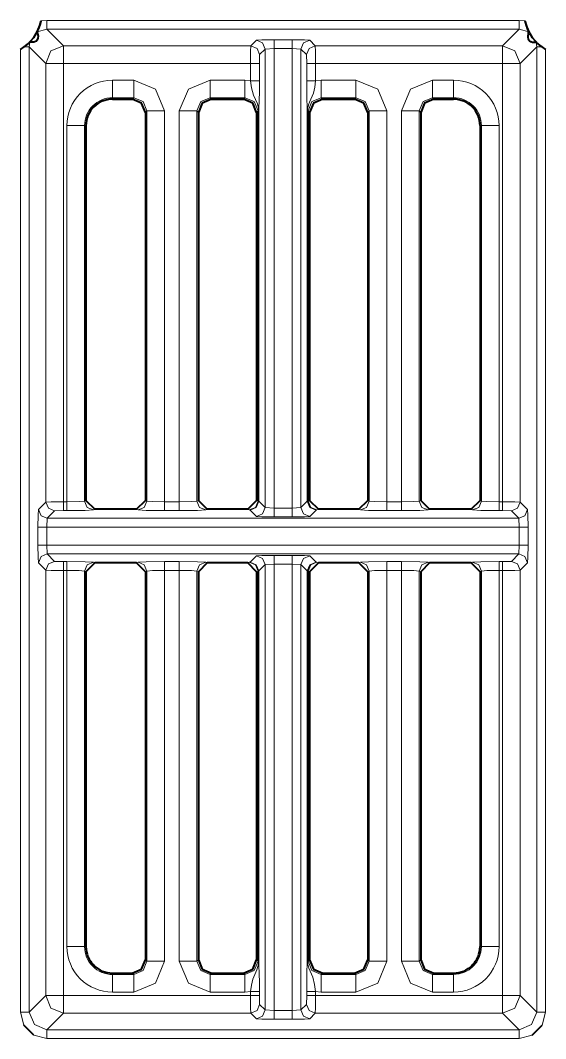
# Model space of a CAD drawing. Header units: millimetres. Extents: x 0 to 2941, y -405 to 1422.
# Drawn here: x 484.1 to 513.9, y 995 to 1052.7 of the extents above; entities that cross this region are included whole.
import ezdxf

# ---------------------------------------------------------------- set-up
doc = ezdxf.new("R2010")
doc.units = ezdxf.units.MM
doc.layers.add('FINE', color=9, linetype='Continuous')
doc.layers.add('OUTLINE', color=7, linetype='Continuous')

msp = doc.modelspace()

# ---------------------------------------------------------------- linework, layer by layer
at = {"layer": 'FINE', "lineweight": 9}
for p, q in [((485.256, 1052.642), (485.579, 1052.678)), ((485.579, 1052.678), (512.354, 1052.678)), ((512.354, 1052.678), (512.677, 1052.642)), ((485.579, 1052.178), (485.04, 1052.02)), ((485.579, 1052.178), (486.523, 1051.234)), ((512.354, 1052.178), (485.579, 1052.178)), ((511.41, 1051.234), (512.354, 1052.178)), ((512.893, 1052.02), (512.354, 1052.178)), ((484.613, 1051.433), (484.579, 1051.178)), ((498.457, 1051.575), (499.483, 1051.575)), ((500.482, 1051.549), (500.797, 1051.234)), ((500.797, 1051.234), (511.41, 1051.234)), ((513.354, 1051.178), (512.41, 1050.234)), ((513.354, 1051.178), (513.321, 1051.433)), ((513.354, 996.453), (513.354, 1051.178)), ((484.08, 996.453), (484.08, 1051.033)), ((497.642, 1050.734), (497.629, 1050.234)), ((497.957, 1051.049), (497.642, 1050.734)), ((498.457, 1051.075), (497.957, 1051.049)), ((497.957, 1025.058), (497.957, 1051.049)), ((498.457, 1051.075), (498.457, 1025.032)), ((499.483, 1051.075), (498.457, 1051.075)), ((499.483, 1025.032), (499.483, 1051.075)), ((499.982, 1051.049), (499.483, 1051.075)), ((500.298, 1050.734), (499.982, 1051.049)), ((500.31, 1050.234), (500.298, 1050.734)), ((513.853, 1051.033), (513.853, 996.453)), ((486.523, 1050.234), (486.523, 1025.386)), ((497.129, 1050.234), (486.523, 1050.234)), ((497.129, 1049.258), (497.129, 1050.234)), ((497.629, 1050.234), (497.629, 1049.258)), ((500.31, 1049.258), (500.31, 1050.234)), ((511.41, 1050.234), (500.81, 1050.234)), ((511.41, 1025.386), (511.41, 1050.234)), ((489.299, 1049.288), (490.502, 1049.288)), ((494.837, 1049.288), (496.802, 1049.288)), ((496.802, 1049.288), (497.129, 1049.258)), ((501.137, 1049.288), (503.102, 1049.288)), ((507.437, 1049.288), (508.635, 1049.288)), ((496.802, 1048.29), (494.837, 1048.29)), ((494.837, 1048.29), (494.919, 1048.208)), ((496.721, 1048.208), (496.802, 1048.29)), ((501.137, 1048.29), (501.219, 1048.208)), ((503.102, 1048.29), (501.137, 1048.29)), ((503.021, 1048.208), (503.102, 1048.29)), ((507.437, 1048.29), (507.519, 1048.208)), ((508.635, 1048.29), (507.437, 1048.29)), ((508.635, 1048.208), (508.635, 1048.29)), ((491.251, 1047.541), (491.17, 1047.459)), ((491.251, 1025.423), (491.251, 1047.541)), ((492.25, 1047.541), (492.25, 1025.386)), ((493.09, 1025.386), (493.09, 1047.541)), ((494.17, 1047.459), (494.088, 1047.541)), ((497.583, 1025.415), (497.583, 1047.541)), ((500.34, 1025.415), (500.34, 1047.541)), ((500.356, 1047.541), (500.356, 1025.415)), ((500.388, 1047.541), (500.388, 1025.423)), ((500.47, 1047.459), (500.388, 1047.541)), ((503.851, 1047.541), (503.77, 1047.459)), ((503.851, 1025.423), (503.851, 1047.541)), ((504.85, 1047.541), (504.85, 1025.386)), ((505.69, 1025.386), (505.69, 1047.541)), ((506.688, 1047.541), (506.688, 1025.423)), ((506.77, 1047.459), (506.688, 1047.541)), ((487.717, 1046.709), (487.717, 1025.423)), ((487.799, 1046.709), (487.717, 1046.709)), ((510.216, 1046.709), (510.135, 1046.709)), ((510.216, 1025.423), (510.216, 1046.709)), ((511.215, 1046.709), (511.215, 1025.386)), ((487.717, 1025.423), (487.799, 1025.464)), ((491.17, 1025.464), (491.251, 1025.423)), ((492.25, 1025.386), (493.09, 1025.386)), ((497.551, 1025.423), (497.583, 1025.415)), ((500.356, 1025.415), (500.388, 1025.423)), ((500.388, 1025.423), (500.47, 1025.464)), ((503.77, 1025.464), (503.851, 1025.423)), ((504.85, 1025.386), (505.69, 1025.386)), ((506.688, 1025.423), (506.77, 1025.464)), ((510.135, 1025.464), (510.216, 1025.423)), ((511.215, 1025.386), (511.41, 1025.386)), ((486.023, 1024.873), (485.603, 1024.453)), ((486.523, 1024.886), (486.023, 1024.873)), ((486.719, 1024.886), (486.523, 1024.886)), ((488.298, 1024.964), (488.216, 1024.923)), ((490.752, 1024.923), (490.67, 1024.964)), ((493.09, 1024.886), (492.25, 1024.886)), ((494.67, 1024.964), (494.588, 1024.923)), ((497.052, 1024.923), (496.97, 1024.964)), ((497.1, 1024.915), (497.052, 1024.923)), ((497.457, 1024.558), (497.1, 1024.915)), ((497.957, 1025.058), (498.457, 1025.032)), ((498.457, 1025.032), (499.483, 1025.032)), ((499.483, 1025.032), (499.982, 1025.058)), ((500.839, 1024.915), (500.482, 1024.558)), ((500.888, 1024.923), (500.839, 1024.915)), ((500.97, 1024.964), (500.888, 1024.923)), ((503.352, 1024.923), (503.27, 1024.964)), ((505.69, 1024.886), (504.85, 1024.886)), ((507.27, 1024.964), (507.187, 1024.923)), ((509.717, 1024.923), (509.635, 1024.964)), ((511.41, 1024.886), (511.215, 1024.886)), ((511.91, 1024.873), (511.41, 1024.886)), ((512.33, 1024.453), (511.91, 1024.873)), ((485.603, 1024.453), (485.578, 1023.953)), ((485.603, 1024.453), (512.33, 1024.453)), ((499.483, 1024.532), (498.457, 1024.532)), ((512.356, 1023.953), (512.33, 1024.453)), ((485.078, 1022.927), (485.078, 1023.953)), ((512.356, 1023.953), (485.578, 1023.953)), ((485.578, 1023.953), (485.578, 1022.927)), ((512.855, 1023.953), (512.855, 1022.927)), ((485.578, 1022.927), (485.603, 1022.428)), ((512.33, 1022.428), (512.356, 1022.927)), ((485.603, 1022.428), (486.023, 1022.008)), ((512.33, 1022.428), (485.603, 1022.428)), ((497.1, 1021.966), (497.457, 1022.323)), ((498.457, 1022.348), (499.483, 1022.348)), ((500.482, 1022.323), (500.839, 1021.966)), ((511.91, 1022.008), (512.33, 1022.428)), ((486.023, 1022.008), (486.523, 1021.995)), ((486.523, 1021.995), (486.719, 1021.995)), ((488.216, 1021.958), (488.298, 1021.917)), ((490.67, 1021.917), (490.752, 1021.958)), ((492.25, 1021.995), (493.09, 1021.995)), ((494.588, 1021.958), (494.67, 1021.917)), ((496.97, 1021.917), (497.052, 1021.958)), ((497.052, 1021.958), (497.1, 1021.966)), ((498.457, 1021.849), (497.957, 1021.823)), ((498.457, 1021.849), (498.457, 996.556)), ((499.483, 1021.849), (498.457, 1021.849)), ((499.483, 996.556), (499.483, 1021.849)), ((499.982, 1021.823), (499.483, 1021.849)), ((500.34, 1021.466), (499.982, 1021.823)), ((499.982, 1021.823), (499.982, 996.582)), ((500.839, 1021.966), (500.888, 1021.958)), ((500.888, 1021.958), (500.97, 1021.917)), ((503.27, 1021.917), (503.352, 1021.958)), ((504.85, 1021.995), (505.69, 1021.995)), ((507.187, 1021.958), (507.27, 1021.917)), ((509.635, 1021.917), (509.717, 1021.958)), ((511.215, 1021.995), (511.41, 1021.995)), ((511.41, 1021.995), (511.91, 1022.008)), ((512.83, 1021.928), (512.41, 1021.508)), ((486.523, 1021.495), (486.523, 997.397)), ((487.799, 1021.417), (487.717, 1021.458)), ((487.717, 1021.458), (487.717, 1000.172)), ((491.251, 1021.458), (491.17, 1021.417)), ((491.251, 999.34), (491.251, 1021.458)), ((492.25, 1021.495), (492.25, 999.34)), ((493.09, 1021.495), (492.25, 1021.495)), ((493.09, 999.34), (493.09, 1021.495)), ((494.17, 1021.417), (494.088, 1021.458)), ((494.088, 1021.458), (494.088, 999.34)), ((500.34, 999.34), (500.34, 1021.466)), ((500.356, 1021.466), (500.356, 999.34)), ((500.388, 1021.458), (500.356, 1021.466)), ((500.47, 1021.417), (500.388, 1021.458)), ((500.388, 1021.458), (500.388, 999.34)), ((503.851, 1021.458), (503.77, 1021.417)), ((503.851, 999.34), (503.851, 1021.458)), ((506.77, 1021.417), (506.688, 1021.458)), ((506.688, 1021.458), (506.688, 999.34)), ((510.216, 1021.458), (510.135, 1021.417)), ((510.216, 1000.172), (510.216, 1021.458)), ((512.41, 1021.508), (512.41, 997.397)), ((487.717, 1000.172), (487.799, 1000.172)), ((510.135, 1000.172), (510.216, 1000.172)), ((491.17, 999.421), (491.251, 999.34)), ((494.088, 999.34), (494.17, 999.421)), ((497.47, 999.421), (497.551, 999.34)), ((500.388, 999.34), (500.47, 999.421)), ((503.77, 999.421), (503.851, 999.34)), ((506.688, 999.34), (506.77, 999.421)), ((490.502, 998.591), (490.421, 998.672)), ((496.802, 998.591), (496.721, 998.672)), ((501.219, 998.672), (501.137, 998.591)), ((503.102, 998.591), (503.021, 998.672)), ((507.519, 998.672), (507.437, 998.591)), ((508.635, 998.591), (508.635, 998.672)), ((501.137, 998.591), (503.102, 998.591)), ((507.437, 998.591), (508.635, 998.591)), ((490.502, 997.592), (489.299, 997.592)), ((496.802, 997.592), (494.837, 997.592)), ((497.129, 997.623), (496.802, 997.592)), ((497.129, 997.397), (497.129, 997.623)), ((500.31, 997.397), (500.31, 997.623)), ((501.137, 997.592), (500.81, 997.623)), ((503.102, 997.592), (501.137, 997.592)), ((508.635, 997.592), (507.437, 997.592)), ((484.579, 996.453), (485.523, 997.397)), ((486.523, 997.397), (497.129, 997.397)), ((497.642, 996.897), (497.957, 996.582)), ((499.982, 996.582), (500.298, 996.897)), ((500.298, 996.897), (500.31, 997.397)), ((512.41, 997.397), (513.354, 996.453)), ((484.268, 995.726), (484.08, 996.453)), ((486.523, 996.397), (485.579, 995.453)), ((497.142, 996.397), (486.523, 996.397)), ((497.457, 996.082), (497.142, 996.397)), ((497.957, 996.582), (498.457, 996.556)), ((498.457, 996.556), (499.483, 996.556)), ((499.483, 996.556), (499.982, 996.582)), ((500.797, 996.397), (500.482, 996.082)), ((511.41, 996.397), (500.797, 996.397)), ((512.354, 995.453), (511.41, 996.397)), ((513.853, 996.453), (513.665, 995.726)), ((499.483, 996.057), (498.457, 996.057)), ((485.579, 995.453), (512.354, 995.453)), ((513.081, 995.141), (512.354, 994.954))]:
    msp.add_line(p, q, dxfattribs=at)
for points in [[(485.579, 1052.678), (485.579, 1052.329), (485.579, 1052.178)], [(512.354, 1052.678), (512.354, 1052.329), (512.354, 1052.178)], [(484.302, 1051.178), (484.501, 1051.178), (484.579, 1051.178)], [(485.523, 1050.234), (484.579, 1051.178), (484.579, 996.453)], [(485.523, 1050.234), (485.816, 1050.941), (486.523, 1051.234)], [(486.523, 1051.234), (497.142, 1051.234), (497.457, 1051.549)], [(486.523, 1051.234), (486.523, 1050.932), (486.523, 1050.234)], [(497.129, 1050.234), (497.133, 1050.932), (497.142, 1051.234)], [(497.642, 1050.734), (497.495, 1051.087), (497.142, 1051.234)], [(497.457, 1051.549), (497.759, 1051.567), (498.457, 1051.575)], [(497.957, 1051.049), (497.81, 1051.403), (497.457, 1051.549)], [(498.457, 1051.075), (498.457, 1051.424), (498.457, 1051.575)], [(499.483, 1051.075), (499.483, 1051.424), (499.483, 1051.575)], [(499.483, 1051.575), (500.18, 1051.567), (500.482, 1051.549)], [(499.982, 1051.049), (500.129, 1051.403), (500.482, 1051.549)], [(500.298, 1050.734), (500.444, 1051.087), (500.797, 1051.234)], [(500.797, 1051.234), (500.806, 1050.932), (500.81, 1050.234)], [(511.41, 1051.234), (512.117, 1050.941), (512.41, 1050.234)], [(511.41, 1051.234), (511.41, 1050.932), (511.41, 1050.234)], [(513.354, 1051.178), (513.432, 1051.178), (513.631, 1051.178)], [(499.982, 1051.049), (499.982, 1025.058), (500.34, 1025.415)], [(485.103, 1024.953), (485.523, 1025.373), (485.523, 1050.234)], [(485.523, 1050.234), (485.825, 1050.234), (486.523, 1050.234)], [(497.629, 1050.234), (497.478, 1050.234), (497.129, 1050.234)], [(500.31, 1050.234), (500.461, 1050.234), (500.81, 1050.234)], [(500.81, 1050.234), (500.81, 1049.258), (501.137, 1049.288)], [(511.41, 1050.234), (512.108, 1050.234), (512.41, 1050.234)], [(512.41, 1050.234), (512.41, 1025.373), (512.83, 1024.953)], [(489.299, 1049.288), (489.299, 1048.6), (489.299, 1048.29)], [(490.502, 1049.288), (490.502, 1048.6), (490.502, 1048.29)], [(490.502, 1049.288), (491.738, 1048.777), (492.25, 1047.541)], [(493.09, 1047.541), (493.601, 1048.777), (494.837, 1049.288)], [(494.837, 1048.29), (494.837, 1048.6), (494.837, 1049.288)], [(496.802, 1048.29), (496.802, 1048.6), (496.802, 1049.288)], [(497.629, 1049.258), (497.478, 1049.258), (497.129, 1049.258)], [(497.583, 1047.541), (497.581, 1047.611), (497.572, 1047.698), (497.512, 1047.937), (497.29, 1048.437), (497.179, 1048.851), (497.129, 1049.258)], [(497.629, 1049.258), (497.626, 1048.666), (497.616, 1048.118), (497.604, 1047.71), (497.6, 1047.602), (497.6, 1047.568), (497.6, 1047.541)], [(500.31, 1049.258), (500.461, 1049.258), (500.81, 1049.258)], [(500.34, 1047.541), (500.34, 1047.553), (500.339, 1047.581), (500.338, 1047.64), (500.336, 1047.689), (500.334, 1047.763), (500.32, 1048.257), (500.313, 1048.728), (500.31, 1049.258)], [(500.81, 1049.258), (500.767, 1048.894), (500.689, 1048.551), (500.465, 1048.033), (500.413, 1047.896), (500.384, 1047.789), (500.361, 1047.644), (500.357, 1047.574), (500.356, 1047.541)], [(501.137, 1048.29), (501.137, 1048.6), (501.137, 1049.288)], [(503.102, 1048.29), (503.102, 1048.6), (503.102, 1049.288)], [(503.102, 1049.288), (504.338, 1048.777), (504.85, 1047.541)], [(505.69, 1047.541), (506.201, 1048.777), (507.437, 1049.288)], [(507.437, 1048.29), (507.437, 1048.6), (507.437, 1049.288)], [(508.635, 1048.29), (508.635, 1048.6), (508.635, 1049.288)], [(490.421, 1048.208), (490.502, 1048.29), (489.299, 1048.29), (489.299, 1048.208)], [(491.251, 1047.541), (491.033, 1048.072), (490.502, 1048.29)], [(494.837, 1048.29), (494.306, 1048.072), (494.088, 1047.541)], [(497.551, 1047.541), (497.333, 1048.072), (496.802, 1048.29)], [(501.137, 1048.29), (500.606, 1048.072), (500.388, 1047.541)], [(503.851, 1047.541), (503.633, 1048.072), (503.102, 1048.29)], [(507.437, 1048.29), (506.906, 1048.072), (506.688, 1047.541)], [(491.251, 1047.541), (491.561, 1047.541), (492.25, 1047.541)], [(493.09, 1047.541), (493.778, 1047.541), (494.088, 1047.541)], [(494.088, 1047.541), (494.088, 1025.423), (494.17, 1025.464)], [(497.47, 1025.464), (497.551, 1025.423), (497.551, 1047.541), (497.47, 1047.459)], [(497.551, 1047.541), (497.562, 1047.541), (497.583, 1047.541)], [(497.6, 1047.541), (497.595, 1047.541), (497.583, 1047.541)], [(497.6, 1047.541), (497.6, 1025.415), (497.957, 1025.058)], [(500.34, 1047.541), (500.344, 1047.541), (500.356, 1047.541)], [(500.356, 1047.541), (500.377, 1047.541), (500.388, 1047.541)], [(503.851, 1047.541), (504.161, 1047.541), (504.85, 1047.541)], [(506.688, 1047.541), (506.378, 1047.541), (505.69, 1047.541)], [(486.523, 1025.386), (486.719, 1025.386), (486.719, 1046.709)], [(486.719, 1046.709), (487.407, 1046.709), (487.717, 1046.709)], [(510.216, 1046.709), (510.526, 1046.709), (511.215, 1046.709)], [(485.523, 1025.373), (485.825, 1025.382), (486.523, 1025.386)], [(486.023, 1024.873), (485.67, 1025.02), (485.523, 1025.373)], [(486.523, 1024.886), (486.523, 1025.037), (486.523, 1025.386)], [(486.719, 1025.386), (487.407, 1025.396), (487.717, 1025.423)], [(486.719, 1024.886), (486.719, 1025.037), (486.719, 1025.386)], [(488.216, 1024.923), (487.864, 1025.07), (487.717, 1025.423)], [(491.251, 1025.423), (491.104, 1025.07), (490.752, 1024.923)], [(491.251, 1025.423), (491.561, 1025.396), (492.25, 1025.386)], [(492.25, 1025.386), (492.25, 1025.037), (492.25, 1024.886)], [(493.09, 1025.386), (493.778, 1025.396), (494.088, 1025.423)], [(493.09, 1025.386), (493.09, 1025.037), (493.09, 1024.886)], [(494.088, 1025.423), (494.235, 1025.07), (494.588, 1024.923)], [(497.052, 1024.923), (497.405, 1025.07), (497.551, 1025.423)], [(497.1, 1024.915), (497.453, 1025.062), (497.6, 1025.415)], [(497.1, 1024.915), (497.44, 1025.063), (497.583, 1025.415)], [(497.583, 1025.415), (497.595, 1025.415), (497.6, 1025.415)], [(500.839, 1024.915), (500.486, 1025.062), (500.34, 1025.415)], [(500.34, 1025.415), (500.344, 1025.415), (500.356, 1025.415)], [(500.839, 1024.915), (500.499, 1025.063), (500.356, 1025.415)], [(500.888, 1024.923), (500.535, 1025.07), (500.388, 1025.423)], [(503.352, 1024.923), (503.704, 1025.07), (503.851, 1025.423)], [(503.851, 1025.423), (504.161, 1025.396), (504.85, 1025.386)], [(504.85, 1024.886), (504.85, 1025.037), (504.85, 1025.386)], [(505.69, 1025.386), (506.378, 1025.396), (506.688, 1025.423)], [(505.69, 1024.886), (505.69, 1025.037), (505.69, 1025.386)], [(507.187, 1024.923), (506.835, 1025.07), (506.688, 1025.423)], [(510.216, 1025.423), (510.07, 1025.07), (509.717, 1024.923)], [(510.216, 1025.423), (510.526, 1025.396), (511.215, 1025.386)], [(511.215, 1025.386), (511.215, 1025.037), (511.215, 1024.886)], [(511.41, 1024.886), (511.41, 1025.037), (511.41, 1025.386)], [(511.41, 1025.386), (512.108, 1025.382), (512.41, 1025.373)], [(511.91, 1024.873), (512.263, 1025.02), (512.41, 1025.373)], [(485.078, 1023.953), (485.085, 1024.651), (485.103, 1024.953)], [(485.603, 1024.453), (485.25, 1024.599), (485.103, 1024.953)], [(488.216, 1024.923), (487.751, 1024.897), (486.719, 1024.886)], [(492.25, 1024.886), (491.217, 1024.897), (490.752, 1024.923)], [(494.588, 1024.923), (494.122, 1024.897), (493.09, 1024.886)], [(497.457, 1024.558), (497.81, 1024.704), (497.957, 1025.058)], [(498.457, 1024.532), (498.457, 1024.683), (498.457, 1025.032)], [(499.483, 1024.532), (499.483, 1024.683), (499.483, 1025.032)], [(500.482, 1024.558), (500.129, 1024.704), (499.982, 1025.058)], [(504.85, 1024.886), (503.817, 1024.897), (503.352, 1024.923)], [(507.187, 1024.923), (506.722, 1024.897), (505.69, 1024.886)], [(511.215, 1024.886), (510.182, 1024.897), (509.717, 1024.923)], [(512.33, 1024.453), (512.683, 1024.599), (512.83, 1024.953)], [(512.83, 1024.953), (512.848, 1024.651), (512.855, 1023.953)], [(498.457, 1024.532), (497.759, 1024.54), (497.457, 1024.558)], [(500.482, 1024.558), (500.18, 1024.54), (499.483, 1024.532)], [(485.578, 1023.953), (485.229, 1023.953), (485.078, 1023.953)], [(485.578, 1022.927), (512.356, 1022.927), (512.356, 1023.953)], [(512.356, 1023.953), (512.704, 1023.953), (512.855, 1023.953)], [(485.578, 1022.927), (485.229, 1022.927), (485.078, 1022.927)], [(485.523, 997.397), (485.523, 1021.508), (485.103, 1021.928), (485.085, 1022.23), (485.078, 1022.927)], [(512.356, 1022.927), (512.704, 1022.927), (512.855, 1022.927)], [(512.855, 1022.927), (512.848, 1022.23), (512.83, 1021.928)], [(485.603, 1022.428), (485.25, 1022.281), (485.103, 1021.928)], [(497.457, 1022.323), (497.759, 1022.341), (498.457, 1022.348)], [(497.957, 1021.823), (497.81, 1022.177), (497.457, 1022.323)], [(498.457, 1021.849), (498.457, 1022.197), (498.457, 1022.348)], [(499.483, 1021.849), (499.483, 1022.197), (499.483, 1022.348)], [(499.483, 1022.348), (500.18, 1022.341), (500.482, 1022.323)], [(499.982, 1021.823), (500.129, 1022.177), (500.482, 1022.323)], [(512.33, 1022.428), (512.683, 1022.281), (512.83, 1021.928)], [(486.023, 1022.008), (485.67, 1021.861), (485.523, 1021.508)], [(486.523, 1021.995), (486.523, 1021.844), (486.523, 1021.495)], [(486.719, 1021.495), (486.719, 1021.844), (486.719, 1021.995)], [(486.719, 1021.995), (487.751, 1021.984), (488.216, 1021.958)], [(487.717, 1021.458), (487.864, 1021.811), (488.216, 1021.958)], [(490.752, 1021.958), (491.217, 1021.984), (492.25, 1021.995)], [(490.752, 1021.958), (491.104, 1021.811), (491.251, 1021.458)], [(492.25, 1021.995), (492.25, 1021.844), (492.25, 1021.495)], [(493.09, 1021.995), (493.09, 1021.844), (493.09, 1021.495)], [(493.09, 1021.995), (494.122, 1021.984), (494.588, 1021.958)], [(494.588, 1021.958), (494.235, 1021.811), (494.088, 1021.458)], [(497.551, 1021.458), (497.405, 1021.811), (497.052, 1021.958)], [(497.6, 1021.466), (497.453, 1021.819), (497.1, 1021.966)], [(497.583, 1021.466), (497.44, 1021.818), (497.1, 1021.966)], [(497.957, 996.582), (497.957, 1021.823), (497.6, 1021.466), (497.6, 999.34)], [(500.34, 1021.466), (500.486, 1021.819), (500.839, 1021.966)], [(500.356, 1021.466), (500.499, 1021.818), (500.839, 1021.966)], [(500.388, 1021.458), (500.535, 1021.811), (500.888, 1021.958)], [(503.352, 1021.958), (503.817, 1021.984), (504.85, 1021.995)], [(503.851, 1021.458), (503.704, 1021.811), (503.352, 1021.958)], [(504.85, 1021.495), (504.85, 1021.844), (504.85, 1021.995)], [(505.69, 1021.495), (505.69, 1021.844), (505.69, 1021.995)], [(505.69, 1021.995), (506.722, 1021.984), (507.187, 1021.958)], [(506.688, 1021.458), (506.835, 1021.811), (507.187, 1021.958)], [(509.717, 1021.958), (510.182, 1021.984), (511.215, 1021.995)], [(509.717, 1021.958), (510.07, 1021.811), (510.216, 1021.458)], [(511.215, 1021.995), (511.215, 1021.844), (511.215, 1021.495)], [(511.41, 1021.995), (511.41, 1021.844), (511.41, 1021.495)], [(511.91, 1022.008), (512.263, 1021.861), (512.41, 1021.508)], [(486.523, 1021.495), (485.825, 1021.499), (485.523, 1021.508)], [(486.719, 1000.172), (486.719, 1021.495), (486.523, 1021.495)], [(487.717, 1021.458), (487.407, 1021.484), (486.719, 1021.495)], [(492.25, 1021.495), (491.561, 1021.484), (491.251, 1021.458)], [(494.088, 1021.458), (493.778, 1021.484), (493.09, 1021.495)], [(497.551, 999.34), (497.551, 1021.458), (497.47, 1021.417)], [(497.583, 999.34), (497.583, 1021.466), (497.551, 1021.458)], [(497.6, 1021.466), (497.595, 1021.466), (497.583, 1021.466)], [(500.356, 1021.466), (500.344, 1021.466), (500.34, 1021.466)], [(504.85, 1021.495), (504.161, 1021.484), (503.851, 1021.458)], [(505.69, 999.34), (505.69, 1021.495), (504.85, 1021.495), (504.85, 999.34)], [(506.688, 1021.458), (506.378, 1021.484), (505.69, 1021.495)], [(511.215, 1021.495), (510.526, 1021.484), (510.216, 1021.458)], [(511.41, 997.397), (511.41, 1021.495), (511.215, 1021.495), (511.215, 1000.172)], [(512.41, 1021.508), (512.108, 1021.499), (511.41, 1021.495)], [(486.719, 1000.172), (487.407, 1000.172), (487.717, 1000.172)], [(511.215, 1000.172), (510.526, 1000.172), (510.216, 1000.172)], [(490.502, 998.591), (491.033, 998.809), (491.251, 999.34)], [(492.25, 999.34), (491.738, 998.104), (490.502, 997.592)], [(491.251, 999.34), (491.561, 999.34), (492.25, 999.34)], [(493.09, 999.34), (493.778, 999.34), (494.088, 999.34)], [(494.837, 997.592), (493.601, 998.104), (493.09, 999.34)], [(494.088, 999.34), (494.306, 998.809), (494.837, 998.591)], [(496.802, 998.591), (497.333, 998.809), (497.551, 999.34)], [(497.129, 997.623), (497.172, 997.987), (497.25, 998.33), (497.475, 998.848), (497.526, 998.985), (497.555, 999.091), (497.578, 999.237), (497.583, 999.307), (497.583, 999.34)], [(497.551, 999.34), (497.562, 999.34), (497.583, 999.34)], [(497.583, 999.34), (497.595, 999.34), (497.6, 999.34)], [(497.6, 999.34), (497.6, 999.327), (497.6, 999.3), (497.601, 999.241), (497.603, 999.192), (497.605, 999.117), (497.62, 998.624), (497.627, 998.153), (497.629, 997.623)], [(500.31, 997.623), (500.313, 998.215), (500.323, 998.763), (500.336, 999.171), (500.339, 999.279), (500.339, 999.313), (500.34, 999.34)], [(500.356, 999.34), (500.344, 999.34), (500.34, 999.34)], [(500.356, 999.34), (500.377, 999.34), (500.388, 999.34)], [(500.356, 999.34), (500.358, 999.27), (500.367, 999.183), (500.427, 998.944), (500.649, 998.443), (500.76, 998.03), (500.81, 997.623)], [(500.388, 999.34), (500.606, 998.809), (501.137, 998.591)], [(503.102, 998.591), (503.633, 998.809), (503.851, 999.34)], [(504.85, 999.34), (504.338, 998.104), (503.102, 997.592)], [(503.851, 999.34), (504.161, 999.34), (504.85, 999.34)], [(505.69, 999.34), (506.378, 999.34), (506.688, 999.34)], [(507.437, 997.592), (506.201, 998.104), (505.69, 999.34)], [(506.688, 999.34), (506.906, 998.809), (507.437, 998.591)], [(489.299, 998.672), (489.299, 998.591), (490.502, 998.591)], [(494.919, 998.672), (494.837, 998.591), (496.802, 998.591)], [(489.299, 998.591), (489.299, 998.281), (489.299, 997.592)], [(490.502, 998.591), (490.502, 998.281), (490.502, 997.592)], [(494.837, 997.592), (494.837, 998.281), (494.837, 998.591)], [(496.802, 997.592), (496.802, 998.281), (496.802, 998.591)], [(501.137, 997.592), (501.137, 998.281), (501.137, 998.591)], [(503.102, 997.592), (503.102, 998.281), (503.102, 998.591)], [(507.437, 997.592), (507.437, 998.281), (507.437, 998.591)], [(508.635, 997.592), (508.635, 998.281), (508.635, 998.591)], [(497.129, 997.623), (497.478, 997.623), (497.629, 997.623)], [(497.629, 997.623), (497.629, 997.397), (497.642, 996.897)], [(500.81, 997.623), (500.461, 997.623), (500.31, 997.623)], [(500.81, 997.623), (500.81, 997.397), (511.41, 997.397)], [(485.523, 997.397), (485.825, 997.397), (486.523, 997.397), (486.523, 996.699), (486.523, 996.397)], [(486.523, 996.397), (485.816, 996.69), (485.523, 997.397)], [(497.129, 997.397), (497.478, 997.397), (497.629, 997.397)], [(497.142, 996.397), (497.133, 996.699), (497.129, 997.397)], [(497.142, 996.397), (497.495, 996.543), (497.642, 996.897)], [(500.797, 996.397), (500.444, 996.543), (500.298, 996.897)], [(500.81, 997.397), (500.461, 997.397), (500.31, 997.397)], [(500.81, 997.397), (500.806, 996.699), (500.797, 996.397)], [(511.41, 997.397), (512.108, 997.397), (512.41, 997.397)], [(512.41, 997.397), (512.117, 996.69), (511.41, 996.397)], [(511.41, 997.397), (511.41, 996.699), (511.41, 996.397)], [(484.08, 996.453), (484.429, 996.453), (484.579, 996.453)], [(484.579, 996.453), (484.872, 995.746), (485.579, 995.453)], [(497.457, 996.082), (497.81, 996.228), (497.957, 996.582)], [(498.457, 996.057), (498.457, 996.207), (498.457, 996.556)], [(499.483, 996.057), (499.483, 996.207), (499.483, 996.556)], [(500.482, 996.082), (500.129, 996.228), (499.982, 996.582)], [(512.354, 995.453), (513.061, 995.746), (513.354, 996.453)], [(513.354, 996.453), (513.504, 996.453), (513.853, 996.453)], [(498.457, 996.057), (497.759, 996.064), (497.457, 996.082)], [(500.482, 996.082), (500.18, 996.064), (499.483, 996.057)], [(485.579, 995.453), (485.579, 995.303), (485.579, 994.954)], [(512.354, 995.453), (512.354, 995.303), (512.354, 994.954)], [(512.354, 994.954), (485.579, 994.954), (484.852, 995.141)]]:
    msp.add_lwpolyline(points, dxfattribs=at)
for points in [[(489.299, 1049.289, 0.414223), (486.719, 1046.709)], [(511.215, 1046.709, 0.414218), (508.635, 1049.289)], [(489.299, 1048.29, 0.414214), (487.717, 1046.709)], [(510.216, 1046.709, 0.414237), (508.635, 1048.29)], [(486.719, 1000.172, 0.414223), (489.299, 997.593)], [(487.717, 1000.172, 0.414214), (489.299, 998.591)], [(508.635, 998.591, 0.41419), (510.216, 1000.172)], [(508.635, 997.593, 0.414189), (511.215, 1000.172)]]:
    msp.add_lwpolyline(points, format="xyb", dxfattribs=at)
at = {"layer": 'OUTLINE', "lineweight": 40}
for p, q in [((484.08, 1051.033), (484.302, 1051.178)), ((513.631, 1051.178), (513.853, 1051.033)), ((489.299, 1048.208), (490.421, 1048.208)), ((494.919, 1048.208), (496.721, 1048.208)), ((501.219, 1048.208), (503.021, 1048.208)), ((507.519, 1048.208), (508.635, 1048.208)), ((491.17, 1047.459), (491.17, 1025.464)), ((494.17, 1047.459), (494.17, 1025.464)), ((497.47, 1047.459), (497.47, 1025.464)), ((500.47, 1047.459), (500.47, 1025.464)), ((503.77, 1047.459), (503.77, 1025.464)), ((506.77, 1047.459), (506.77, 1025.464)), ((487.799, 1046.709), (487.799, 1025.464)), ((510.135, 1046.709), (510.135, 1025.464)), ((487.799, 1025.464), (488.298, 1024.964)), ((490.67, 1024.964), (491.17, 1025.464)), ((494.17, 1025.464), (494.67, 1024.964)), ((496.97, 1024.964), (497.47, 1025.464)), ((500.47, 1025.464), (500.97, 1024.964)), ((503.27, 1024.964), (503.77, 1025.464)), ((506.77, 1025.464), (507.27, 1024.964)), ((509.635, 1024.964), (510.135, 1025.464)), ((490.67, 1024.964), (488.298, 1024.964)), ((496.97, 1024.964), (494.67, 1024.964)), ((503.27, 1024.964), (500.97, 1024.964)), ((509.635, 1024.964), (507.27, 1024.964)), ((488.298, 1021.917), (487.799, 1021.417)), ((490.67, 1021.917), (488.298, 1021.917)), ((491.17, 1021.417), (490.67, 1021.917)), ((494.67, 1021.917), (494.17, 1021.417)), ((496.97, 1021.917), (494.67, 1021.917)), ((497.47, 1021.417), (496.97, 1021.917)), ((500.97, 1021.917), (500.47, 1021.417)), ((503.27, 1021.917), (500.97, 1021.917)), ((503.77, 1021.417), (503.27, 1021.917)), ((507.27, 1021.917), (506.77, 1021.417)), ((509.635, 1021.917), (507.27, 1021.917)), ((510.135, 1021.417), (509.635, 1021.917)), ((487.799, 1021.417), (487.799, 1000.172)), ((491.17, 1021.417), (491.17, 999.421)), ((494.17, 1021.417), (494.17, 999.421)), ((497.47, 1021.417), (497.47, 999.421)), ((500.47, 1021.417), (500.47, 999.421)), ((503.77, 1021.417), (503.77, 999.421)), ((506.77, 1021.417), (506.77, 999.421)), ((510.135, 1021.417), (510.135, 1000.172)), ((489.299, 998.672), (490.421, 998.672)), ((494.919, 998.672), (496.721, 998.672)), ((501.219, 998.672), (503.021, 998.672)), ((507.519, 998.672), (508.635, 998.672)), ((484.852, 995.141), (484.268, 995.726)), ((513.081, 995.141), (513.665, 995.726))]:
    msp.add_line(p, q, dxfattribs=at)
for points in [[(484.08, 1051.033, 0.207839), (485.256, 1052.642)], [(512.677, 1052.642, 0.207895), (513.853, 1051.033)], [(489.299, 1048.209, 0.414214), (487.799, 1046.709)], [(510.135, 1046.709, 0.414214), (508.635, 1048.209)], [(487.799, 1000.172, 0.414214), (489.299, 998.672)], [(508.635, 998.672, 0.414214), (510.135, 1000.172)]]:
    msp.add_lwpolyline(points, format="xyb", dxfattribs=at)
for points in [[(485.04, 1052.02), (485.047, 1052.039), (485.076, 1052.104), (485.144, 1052.27), (485.216, 1052.488), (485.256, 1052.642)], [(512.677, 1052.642), (512.743, 1052.401), (512.809, 1052.217), (512.865, 1052.085), (512.887, 1052.036), (512.893, 1052.02)], [(485.04, 1052.02), (485.059, 1051.946), (485.081, 1051.776), (485.071, 1051.665), (485.036, 1051.57), (485.027, 1051.555), (485.022, 1051.548), (485.02, 1051.545), (485.018, 1051.543), (485.017, 1051.54), (485.015, 1051.538), (485.013, 1051.536), (485.01, 1051.532), (485.002, 1051.523), (484.985, 1051.505), (484.945, 1051.475), (484.848, 1051.436), (484.613, 1051.433)], [(513.321, 1051.433), (513.256, 1051.425), (513.109, 1051.431), (513.016, 1051.46), (512.939, 1051.515), (512.926, 1051.528), (512.921, 1051.535), (512.919, 1051.537), (512.917, 1051.54), (512.915, 1051.542), (512.913, 1051.545), (512.911, 1051.549), (512.906, 1051.556), (512.894, 1051.576), (512.875, 1051.618), (512.855, 1051.717), (512.88, 1051.971), (512.893, 1052.02)], [(484.302, 1051.178), (484.474, 1051.312), (484.564, 1051.391), (484.601, 1051.425), (484.613, 1051.433)], [(513.321, 1051.433), (513.336, 1051.421), (513.387, 1051.375), (513.521, 1051.261), (513.631, 1051.178)], [(491.17, 1047.459), (490.95, 1047.989), (490.421, 1048.208)], [(494.919, 1048.208), (494.389, 1047.989), (494.17, 1047.459)], [(497.47, 1047.459), (497.25, 1047.989), (496.721, 1048.208)], [(501.219, 1048.208), (500.689, 1047.989), (500.47, 1047.459)], [(503.77, 1047.459), (503.55, 1047.989), (503.021, 1048.208)], [(507.519, 1048.208), (506.989, 1047.989), (506.77, 1047.459)], [(490.421, 998.672), (490.95, 998.892), (491.17, 999.421)], [(494.17, 999.421), (494.389, 998.892), (494.919, 998.672)], [(496.721, 998.672), (497.25, 998.892), (497.47, 999.421)], [(500.47, 999.421), (500.689, 998.892), (501.219, 998.672)], [(503.021, 998.672), (503.55, 998.892), (503.77, 999.421)], [(506.77, 999.421), (506.989, 998.892), (507.519, 998.672)]]:
    msp.add_lwpolyline(points, dxfattribs=at)

doc.saveas('drawing.dxf')
